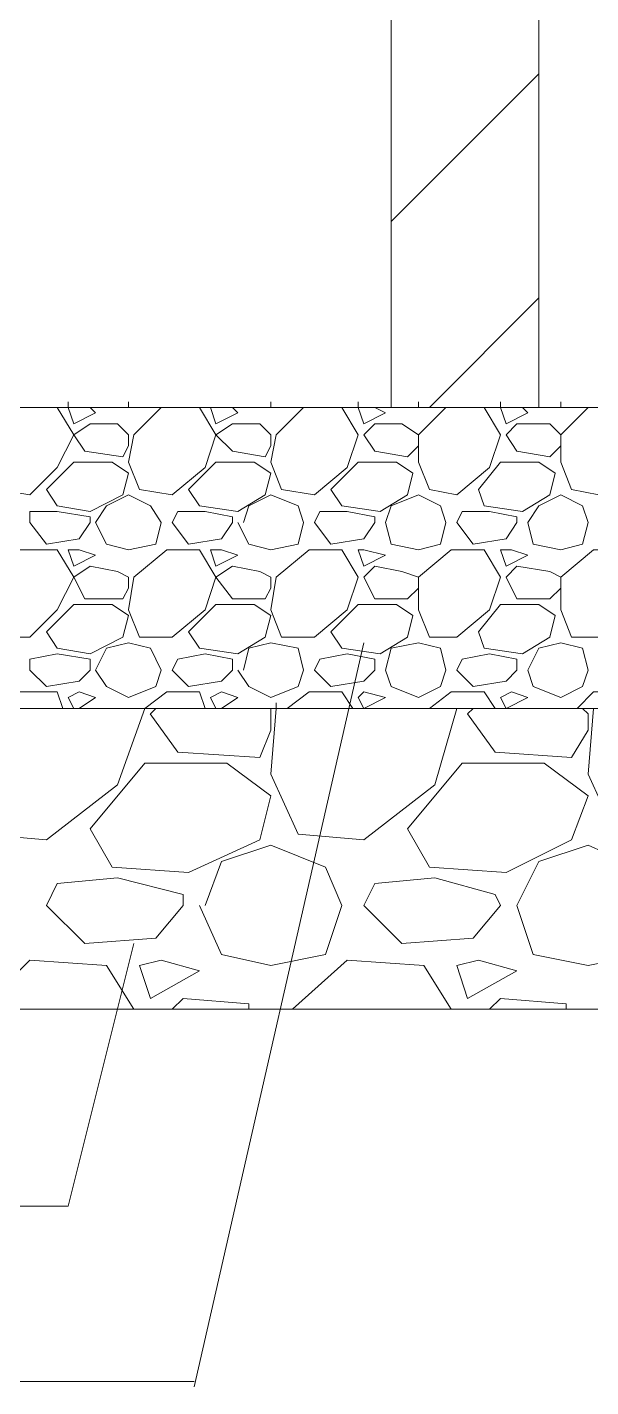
# Model space of a CAD drawing. Header units: millimetres. Extents: x 218.7 to 294.1, y -22.2 to 31.6.
# Drawn here: x 249.54 to 250.4, y 13.91 to 15.985 of the extents above; entities that cross this region are included whole.
import ezdxf

# ---------------------------------------------------------------- set-up
doc = ezdxf.new("R2010")
doc.units = ezdxf.units.MM
doc.layers.add('PDF_Geometry', color=7, linetype='Continuous')

msp = doc.modelspace()

# ---------------------------------------------------------------- linework, layer by layer
at = {"layer": 'PDF_Geometry', "lineweight": 9}
for points in [[(248.7339, 18.6025), (242.8056, 18.6025), (242.8056, 14.4861), (251.2389, 14.4861)], [(250.0949, 15.4046), (250.0949, 16.7405)], [(250.3204, 15.4046), (250.3204, 16.5485)], [(250.0949, 15.6885), (250.3204, 15.9139)], [(250.1534, 15.4046), (250.3204, 15.5716)], [(242.8056, 15.4046), (251.2388, 15.4046)], [(249.5439, 15.4046), (249.3435, 15.4046)], [(249.6107, 15.3628), (249.5856, 15.4046)], [(249.6023, 15.4046), (249.6023, 15.4129)], [(249.6023, 15.4046), (249.6107, 15.3795)], [(249.6107, 15.3795), (249.6441, 15.3962)], [(249.6441, 15.3962), (249.6357, 15.4046)], [(249.6942, 15.4046), (249.6942, 15.4129)], [(249.6942, 15.4046), (249.7025, 15.4046)], [(249.7443, 15.4046), (249.7025, 15.3628)], [(249.9029, 15.3294), (249.8528, 15.3378), (249.8277, 15.3628), (249.8027, 15.4046)], [(249.8277, 15.4046), (249.8194, 15.4046)], [(249.8194, 15.4046), (249.8277, 15.3795)], [(249.8277, 15.3795), (249.8611, 15.3962)], [(249.8611, 15.3962), (249.8528, 15.4046)], [(249.9112, 15.4046), (249.9112, 15.4129)], [(249.9112, 15.4046), (249.9196, 15.4046)], [(249.9613, 15.4046), (249.9196, 15.3628)], [(250.0448, 15.3628), (250.0198, 15.4046)], [(250.0448, 15.4046), (250.0448, 15.4129)], [(250.0448, 15.4046), (250.0532, 15.3795)], [(250.0532, 15.3795), (250.0866, 15.3962)], [(250.0866, 15.3962), (250.0699, 15.4046)], [(250.1283, 15.4046), (250.1367, 15.4046)], [(250.1367, 15.4046), (250.1367, 15.4129)], [(250.1784, 15.4046), (250.1367, 15.3628)], [(250.2619, 15.3628), (250.2369, 15.4046)], [(250.2619, 15.4046), (250.2619, 15.4129)], [(250.2619, 15.4046), (250.2703, 15.3795)], [(250.2703, 15.3795), (250.3037, 15.3962)], [(250.3037, 15.3962), (250.2953, 15.4046)], [(250.3454, 15.4046), (250.3538, 15.4046)], [(250.3538, 15.4046), (250.3538, 15.4129)], [(250.3955, 15.4046), (250.3538, 15.3628)], [(249.6942, 15.3628), (249.6775, 15.3795), (249.6357, 15.3795), (249.6107, 15.3628)], [(249.9112, 15.3628), (249.8945, 15.3795), (249.8528, 15.3795), (249.8277, 15.3628)], [(250.1367, 15.3628), (250.1116, 15.3795), (250.0699, 15.3795), (250.0532, 15.3628)], [(250.3538, 15.3628), (250.3371, 15.3795), (250.287, 15.3795), (250.2703, 15.3628)], [(249.5856, 15.3127), (249.6107, 15.3628)], [(249.6107, 15.3628), (249.6274, 15.3378), (249.6858, 15.3294)], [(249.7025, 15.3628), (249.6942, 15.3211)], [(249.6942, 15.3461), (249.6942, 15.3628)], [(249.811, 15.3127), (249.8277, 15.3628)], [(249.9196, 15.3628), (249.9112, 15.3211)], [(249.9112, 15.3461), (249.9112, 15.3628)], [(250.0281, 15.3127), (250.0448, 15.3628)], [(250.0532, 15.3628), (250.0699, 15.3378), (250.12, 15.3294)], [(250.1367, 15.3628), (250.1367, 15.3211)], [(250.1367, 15.3461), (250.1367, 15.3628)], [(250.2452, 15.3127), (250.2619, 15.3628)], [(250.2703, 15.3628), (250.287, 15.3378), (250.3371, 15.3294)], [(250.3538, 15.3628), (250.3538, 15.3211)], [(250.3538, 15.3461), (250.3538, 15.3628)], [(249.6858, 15.3294), (249.6942, 15.3461)], [(249.9029, 15.3294), (249.9112, 15.3461)], [(250.12, 15.3294), (250.1367, 15.3461)], [(250.3371, 15.3294), (250.3538, 15.3461)], [(249.4771, 15.3211), (249.4938, 15.2793), (249.5439, 15.271)], [(249.5689, 15.2793), (249.6107, 15.3211), (249.6691, 15.3211)], [(249.6691, 15.3211), (249.6942, 15.3044), (249.6858, 15.271)], [(249.6942, 15.3211), (249.7109, 15.2793), (249.7609, 15.271)], [(249.786, 15.2793), (249.8277, 15.3211), (249.8862, 15.3211), (249.9112, 15.3044)], [(249.9112, 15.3211), (249.9279, 15.2793), (249.978, 15.271)], [(250.0031, 15.2793), (250.0448, 15.3211), (250.1033, 15.3211), (250.1283, 15.3044)], [(250.1367, 15.3211), (250.1534, 15.2793), (250.1951, 15.271)], [(250.2285, 15.2793), (250.2619, 15.3211), (250.3204, 15.3211), (250.3454, 15.3044)], [(250.3538, 15.3211), (250.3705, 15.2793), (250.4122, 15.271)], [(249.5439, 15.271), (249.5856, 15.3127)], [(249.7609, 15.271), (249.811, 15.3127)], [(249.9112, 15.3044), (249.9029, 15.271)], [(249.978, 15.271), (250.0281, 15.3127)], [(250.1283, 15.3044), (250.12, 15.271)], [(250.1951, 15.271), (250.2452, 15.3127)], [(250.3454, 15.3044), (250.3371, 15.271)], [(249.5856, 15.2543), (249.5689, 15.2793)], [(249.8027, 15.2543), (249.786, 15.2793)], [(250.0198, 15.2543), (250.0031, 15.2793)], [(250.2369, 15.2543), (250.2285, 15.2793)], [(249.6357, 15.2459), (249.5856, 15.2543)], [(249.6858, 15.271), (249.6357, 15.2459)], [(249.6441, 15.2292), (249.6608, 15.2543), (249.6942, 15.271)], [(249.6942, 15.271), (249.7276, 15.2543)], [(249.7276, 15.2543), (249.7443, 15.2292)], [(249.8611, 15.2459), (249.8027, 15.2543)], [(249.9029, 15.271), (249.8611, 15.2459)], [(249.8695, 15.2292), (249.8778, 15.2543), (249.9112, 15.271)], [(249.9112, 15.271), (249.953, 15.2543)], [(249.953, 15.2543), (249.9613, 15.2292)], [(250.0782, 15.2459), (250.0198, 15.2543)], [(250.12, 15.271), (250.0782, 15.2459)], [(250.0866, 15.2292), (250.0949, 15.2543), (250.1367, 15.271)], [(250.1367, 15.271), (250.1701, 15.2543)], [(250.1701, 15.2543), (250.1784, 15.2292)], [(250.2953, 15.2459), (250.2369, 15.2543)], [(250.3371, 15.271), (250.2953, 15.2459)], [(250.3037, 15.2292), (250.3204, 15.2543), (250.3538, 15.271)], [(250.3538, 15.271), (250.3872, 15.2543)], [(250.3872, 15.2543), (250.3955, 15.2292)], [(249.5439, 15.2292), (249.5439, 15.2459)], [(249.6357, 15.2376), (249.5856, 15.2459), (249.5439, 15.2459)], [(249.6357, 15.2292), (249.6357, 15.2376)], [(249.7609, 15.2292), (249.7693, 15.2459)], [(249.8528, 15.2376), (249.811, 15.2459), (249.7693, 15.2459)], [(249.8528, 15.2292), (249.8528, 15.2376)], [(249.978, 15.2292), (249.9864, 15.2459)], [(250.0699, 15.2376), (250.0281, 15.2459), (249.9864, 15.2459)], [(250.0699, 15.2292), (250.0699, 15.2376)], [(250.1951, 15.2292), (250.2035, 15.2459)], [(250.287, 15.2376), (250.2452, 15.2459), (250.2035, 15.2459)], [(250.287, 15.2292), (250.287, 15.2376)], [(249.5689, 15.1958), (249.5439, 15.2292)], [(249.6357, 15.2292), (249.619, 15.2042), (249.5689, 15.1958)], [(249.6441, 15.2292), (249.6608, 15.1958), (249.6942, 15.1875)], [(249.7359, 15.1958), (249.7443, 15.2292)], [(249.786, 15.1958), (249.7609, 15.2292)], [(249.8528, 15.2292), (249.8361, 15.2042), (249.786, 15.1958)], [(249.8611, 15.2292), (249.8778, 15.1958), (249.9112, 15.1875)], [(249.953, 15.1958), (249.9613, 15.2292)], [(250.0031, 15.1958), (249.978, 15.2292)], [(250.0699, 15.2292), (250.0532, 15.2042), (250.0031, 15.1958)], [(250.0866, 15.2292), (250.0949, 15.1958), (250.1367, 15.1875)], [(250.1701, 15.1958), (250.1784, 15.2292)], [(250.2202, 15.1958), (250.1951, 15.2292)], [(250.287, 15.2292), (250.2703, 15.2042), (250.2202, 15.1958)], [(250.3037, 15.2292), (250.312, 15.1958), (250.3538, 15.1875)], [(250.3872, 15.1958), (250.3955, 15.2292)], [(249.6942, 15.1875), (249.7359, 15.1958)], [(249.9112, 15.1875), (249.953, 15.1958)], [(250.1367, 15.1875), (250.1701, 15.1958)], [(250.3538, 15.1875), (250.3872, 15.1958)], [(249.6107, 15.1457), (249.5856, 15.1875), (249.5272, 15.1875)], [(249.619, 15.1875), (249.6023, 15.1875)], [(249.6023, 15.1875), (249.6107, 15.1624)], [(249.6107, 15.1624), (249.6441, 15.1791)], [(249.6441, 15.1791), (249.619, 15.1875)], [(249.7526, 15.1875), (249.7025, 15.1457)], [(249.9029, 15.1123), (249.8528, 15.1123), (249.8277, 15.1457), (249.8027, 15.1875), (249.7526, 15.1875)], [(249.8361, 15.1875), (249.8194, 15.1875)], [(249.8194, 15.1875), (249.8277, 15.1624)], [(249.8277, 15.1624), (249.8611, 15.1791)], [(249.8611, 15.1791), (249.8361, 15.1875)], [(250.0448, 15.1457), (250.0198, 15.1875), (249.9697, 15.1875), (249.9196, 15.1457)], [(250.0532, 15.1875), (250.0448, 15.1875)], [(250.0448, 15.1875), (250.0532, 15.1624)], [(250.0866, 15.1791), (250.0532, 15.1875)], [(250.0532, 15.1624), (250.0866, 15.1791)], [(250.2619, 15.1457), (250.2369, 15.1875), (250.1868, 15.1875), (250.1367, 15.1457)], [(250.2786, 15.1875), (250.2619, 15.1875)], [(250.2619, 15.1875), (250.2703, 15.1624)], [(250.2703, 15.1624), (250.3037, 15.1791)], [(250.3037, 15.1791), (250.2786, 15.1875)], [(250.479, 15.1457), (250.454, 15.1875), (250.4039, 15.1875), (250.3538, 15.1457)], [(249.6942, 15.1457), (249.6775, 15.1541), (249.6357, 15.1624), (249.6107, 15.1457)], [(249.9112, 15.1457), (249.8945, 15.1541), (249.8528, 15.1624), (249.8277, 15.1457)], [(250.1367, 15.1457), (250.1116, 15.1541), (250.0699, 15.1624), (250.0532, 15.1457)], [(250.3538, 15.1457), (250.3371, 15.1541), (250.287, 15.1624), (250.2703, 15.1457)], [(249.5856, 15.0956), (249.6107, 15.1457)], [(249.6107, 15.1457), (249.6274, 15.1123), (249.6858, 15.1123)], [(249.6858, 15.1123), (249.6942, 15.129)], [(249.7025, 15.1457), (249.6942, 15.0956)], [(249.6942, 15.129), (249.6942, 15.1457)], [(249.811, 15.0956), (249.8277, 15.1457)], [(249.9029, 15.1123), (249.9112, 15.129)], [(249.9196, 15.1457), (249.9112, 15.0956)], [(249.9112, 15.129), (249.9112, 15.1457)], [(250.0281, 15.0956), (250.0448, 15.1457)], [(250.0532, 15.1457), (250.0699, 15.1123), (250.12, 15.1123)], [(250.12, 15.1123), (250.1367, 15.129)], [(250.1367, 15.1457), (250.1367, 15.0956)], [(250.1367, 15.129), (250.1367, 15.1457)], [(250.2452, 15.0956), (250.2619, 15.1457)], [(250.2703, 15.1457), (250.287, 15.1123), (250.3371, 15.1123)], [(250.3371, 15.1123), (250.3538, 15.129)], [(250.3538, 15.1457), (250.3538, 15.0956)], [(250.3538, 15.129), (250.3538, 15.1457)], [(249.4938, 15.0539), (249.5439, 15.0539), (249.5856, 15.0956)], [(249.5689, 15.0622), (249.6107, 15.104), (249.6691, 15.104)], [(249.6691, 15.104), (249.6942, 15.0873), (249.6858, 15.0539)], [(249.6942, 15.0956), (249.7109, 15.0539)], [(249.7109, 15.0539), (249.7609, 15.0539), (249.811, 15.0956)], [(249.786, 15.0622), (249.8277, 15.104), (249.8862, 15.104)], [(249.8862, 15.104), (249.9112, 15.0873), (249.9029, 15.0539)], [(249.9112, 15.0956), (249.9279, 15.0539)], [(249.9279, 15.0539), (249.978, 15.0539), (250.0281, 15.0956)], [(250.0031, 15.0622), (250.0448, 15.104), (250.1033, 15.104)], [(250.1033, 15.104), (250.1283, 15.0873), (250.12, 15.0539)], [(250.1367, 15.0956), (250.1534, 15.0539)], [(250.1534, 15.0539), (250.1951, 15.0539), (250.2452, 15.0956)], [(250.2285, 15.0622), (250.2619, 15.104), (250.3204, 15.104), (250.3454, 15.0873)], [(250.3454, 15.0873), (250.3371, 15.0539)], [(250.3538, 15.0956), (250.3705, 15.0539), (250.4122, 15.0539)], [(249.5856, 15.0372), (249.5689, 15.0622)], [(249.6858, 15.0539), (249.6357, 15.0288), (249.5856, 15.0372)], [(249.6441, 15.0038), (249.6608, 15.0372), (249.6942, 15.0455)], [(249.6942, 15.0455), (249.7276, 15.0372)], [(249.8027, 15.0372), (249.786, 15.0622)], [(249.7943, 13.91), (250.0532, 15.0455)], [(249.9029, 15.0539), (249.8611, 15.0288), (249.8027, 15.0372)], [(249.8695, 15.0038), (249.8778, 15.0372), (249.9112, 15.0455)], [(249.9112, 15.0455), (249.953, 15.0372)], [(250.0198, 15.0372), (250.0031, 15.0622)], [(250.12, 15.0539), (250.0782, 15.0288)], [(250.0866, 15.0038), (250.0949, 15.0372), (250.1367, 15.0455)], [(250.1367, 15.0455), (250.1701, 15.0372)], [(250.2369, 15.0372), (250.2285, 15.0622)], [(250.3371, 15.0539), (250.2953, 15.0288)], [(250.3037, 15.0038), (250.3204, 15.0372), (250.3538, 15.0455)], [(250.3538, 15.0455), (250.3872, 15.0372)], [(249.6357, 15.0205), (249.5856, 15.0288), (249.5439, 15.0205)], [(249.7276, 15.0372), (249.7443, 15.0038)], [(249.8528, 15.0205), (249.811, 15.0288), (249.7693, 15.0205)], [(249.953, 15.0372), (249.9613, 15.0038)], [(250.0699, 15.0205), (250.0281, 15.0288), (249.9864, 15.0205)], [(250.0782, 15.0288), (250.0198, 15.0372)], [(250.1701, 15.0372), (250.1784, 15.0038)], [(250.287, 15.0205), (250.2452, 15.0288), (250.2035, 15.0205)], [(250.2953, 15.0288), (250.2369, 15.0372)], [(250.3872, 15.0372), (250.3955, 15.0038)], [(249.5439, 15.0038), (249.5439, 15.0205)], [(249.5689, 14.9787), (249.5439, 15.0038)], [(249.6357, 15.0038), (249.619, 14.9871), (249.5689, 14.9787)], [(249.6357, 15.0038), (249.6357, 15.0205)], [(249.6441, 15.0038), (249.6608, 14.9787), (249.6942, 14.962)], [(249.7359, 14.9787), (249.7443, 15.0038)], [(249.786, 14.9787), (249.7609, 15.0038)], [(249.7609, 15.0038), (249.7693, 15.0205)], [(249.8528, 15.0038), (249.8361, 14.9871), (249.786, 14.9787)], [(249.8528, 15.0038), (249.8528, 15.0205)], [(249.8611, 15.0038), (249.8778, 14.9787), (249.9112, 14.962)], [(249.953, 14.9787), (249.9613, 15.0038)], [(249.978, 15.0038), (249.9864, 15.0205)], [(250.0031, 14.9787), (249.978, 15.0038)], [(250.0699, 15.0038), (250.0532, 14.9871), (250.0031, 14.9787)], [(250.0699, 15.0038), (250.0699, 15.0205)], [(250.0866, 15.0038), (250.0949, 14.9787), (250.1367, 14.962)], [(250.1701, 14.9787), (250.1784, 15.0038)], [(250.1951, 15.0038), (250.2035, 15.0205)], [(250.2202, 14.9787), (250.1951, 15.0038)], [(250.287, 15.0038), (250.2703, 14.9871), (250.2202, 14.9787)], [(250.287, 15.0038), (250.287, 15.0205)], [(250.3037, 15.0038), (250.312, 14.9787), (250.3538, 14.962)], [(250.3872, 14.9787), (250.3955, 15.0038)], [(249.594, 14.9453), (249.5856, 14.9704), (249.5272, 14.9704), (249.5021, 14.9453)], [(249.619, 14.9704), (249.6023, 14.962)], [(249.6023, 14.962), (249.6107, 14.9453)], [(249.6441, 14.962), (249.619, 14.9704)], [(249.619, 14.9453), (249.6441, 14.962)], [(249.6942, 14.962), (249.7359, 14.9787)], [(249.811, 14.9453), (249.8027, 14.9704), (249.7526, 14.9704), (249.7192, 14.9453)], [(249.8361, 14.9704), (249.8194, 14.962)], [(249.8194, 14.962), (249.8277, 14.9453)], [(249.8611, 14.962), (249.8361, 14.9704)], [(249.8361, 14.9453), (249.8611, 14.962)], [(249.9112, 14.962), (249.953, 14.9787)], [(250.0365, 14.9453), (250.0198, 14.9704), (249.9697, 14.9704), (249.9363, 14.9453)], [(250.0532, 14.9704), (250.0448, 14.962)], [(250.0448, 14.962), (250.0532, 14.9453)], [(250.0866, 14.962), (250.0532, 14.9704)], [(250.0532, 14.9453), (250.0866, 14.962)], [(250.1367, 14.962), (250.1701, 14.9787)], [(250.2536, 14.9453), (250.2369, 14.9704), (250.1868, 14.9704), (250.1534, 14.9453)], [(250.2786, 14.9704), (250.2619, 14.962)], [(250.2619, 14.962), (250.2703, 14.9453)], [(250.2703, 14.9453), (250.3037, 14.962)], [(250.3037, 14.962), (250.2786, 14.9704)], [(250.3538, 14.962), (250.3872, 14.9787)], [(250.4707, 14.9453), (250.454, 14.9704), (250.4039, 14.9704), (250.3788, 14.9453)], [(242.8056, 14.9453), (251.2388, 14.9453)], [(249.4353, 14.9453), (249.4353, 14.8451), (249.4687, 14.7533), (249.5689, 14.7449)], [(249.5689, 14.7449), (249.6775, 14.8284), (249.7192, 14.9453)], [(249.7359, 14.9453), (249.7276, 14.937)], [(249.9196, 14.9453), (249.9112, 14.8451), (249.953, 14.7533), (250.0532, 14.7449)], [(249.9112, 14.937), (249.9112, 14.9453)], [(249.9196, 14.9453), (249.9196, 14.9537)], [(250.0532, 14.7449), (250.1617, 14.8284), (250.1951, 14.9453)], [(250.2202, 14.9453), (250.2118, 14.937)], [(250.3955, 14.937), (250.3872, 14.9453)], [(250.4039, 14.9453), (250.3955, 14.8451), (250.4373, 14.7533), (250.5375, 14.7449)], [(249.7275, 14.937), (249.7693, 14.8785), (249.8945, 14.8702)], [(249.8945, 14.8702), (249.9112, 14.9119), (249.9112, 14.937)], [(250.2118, 14.937), (250.2536, 14.8785), (250.3705, 14.8702)], [(250.3705, 14.8702), (250.3955, 14.9119), (250.3955, 14.937)], [(249.6691, 14.7032), (249.6357, 14.7616), (249.7192, 14.8618), (249.8444, 14.8618)], [(249.8444, 14.8618), (249.9112, 14.8117), (249.8945, 14.7449), (249.786, 14.6948), (249.6691, 14.7032)], [(250.1534, 14.7032), (250.12, 14.7616), (250.2035, 14.8618), (250.3287, 14.8618)], [(250.3287, 14.8618), (250.3955, 14.8117), (250.3705, 14.7449), (250.2703, 14.6948), (250.1534, 14.7032)], [(249.811, 14.6447), (249.8361, 14.7115), (249.9112, 14.7366), (249.9947, 14.7032), (250.0198, 14.6447)], [(250.287, 14.6447), (250.3204, 14.7115), (250.3955, 14.7366), (250.4707, 14.7032), (250.5041, 14.6447)], [(249.5689, 14.6447), (249.5856, 14.6781)], [(249.6775, 14.6865), (249.5856, 14.6781)], [(249.7776, 14.6614), (249.6775, 14.6865)], [(250.0532, 14.6447), (250.0699, 14.6781)], [(250.1617, 14.6865), (250.0699, 14.6781)], [(250.2536, 14.6614), (250.1617, 14.6865)], [(249.7776, 14.6447), (249.7776, 14.6614)], [(250.2619, 14.6447), (250.2536, 14.6614)], [(249.6274, 14.5863), (249.5689, 14.6447)], [(249.7776, 14.6447), (249.7359, 14.5946), (249.6274, 14.5863)], [(249.8027, 14.6447), (249.8361, 14.5696)], [(249.9112, 14.5529), (249.9947, 14.5696), (250.0198, 14.6447)], [(250.1116, 14.5863), (250.0532, 14.6447)], [(250.2619, 14.6447), (250.2202, 14.5946), (250.1116, 14.5863)], [(250.287, 14.6447), (250.312, 14.5696)], [(250.3955, 14.5529), (250.479, 14.5696), (250.5041, 14.6447)], [(247.7821, 14.1855), (249.6023, 14.1855), (249.7025, 14.5863)], [(249.8361, 14.5696), (249.9112, 14.5529)], [(250.312, 14.5696), (250.3955, 14.5529)], [(249.5439, 14.5612), (249.4687, 14.4861)], [(249.7025, 14.4861), (249.6608, 14.5529), (249.5439, 14.5612)], [(250.0281, 14.5612), (249.9446, 14.4861)], [(250.1868, 14.4861), (250.145, 14.5529), (250.0281, 14.5612)], [(249.7776, 14.5028), (249.7609, 14.4861)], [(249.8778, 14.4861), (249.8778, 14.4945), (249.7776, 14.5028)], [(250.2619, 14.5028), (250.2452, 14.4861)], [(250.3621, 14.4861), (250.3621, 14.4945), (250.2619, 14.5028)], [(247.9073, 13.9183), (249.7943, 13.9183)]]:
    msp.add_lwpolyline(points, dxfattribs=at)
for points in [[(249.7443, 14.5612), (249.7109, 14.5529), (249.7276, 14.5028), (249.8027, 14.5446)], [(250.2285, 14.5612), (250.1951, 14.5529), (250.2118, 14.5028), (250.287, 14.5446)]]:
    msp.add_lwpolyline(points, close=True, dxfattribs=at)

doc.saveas('drawing.dxf')
